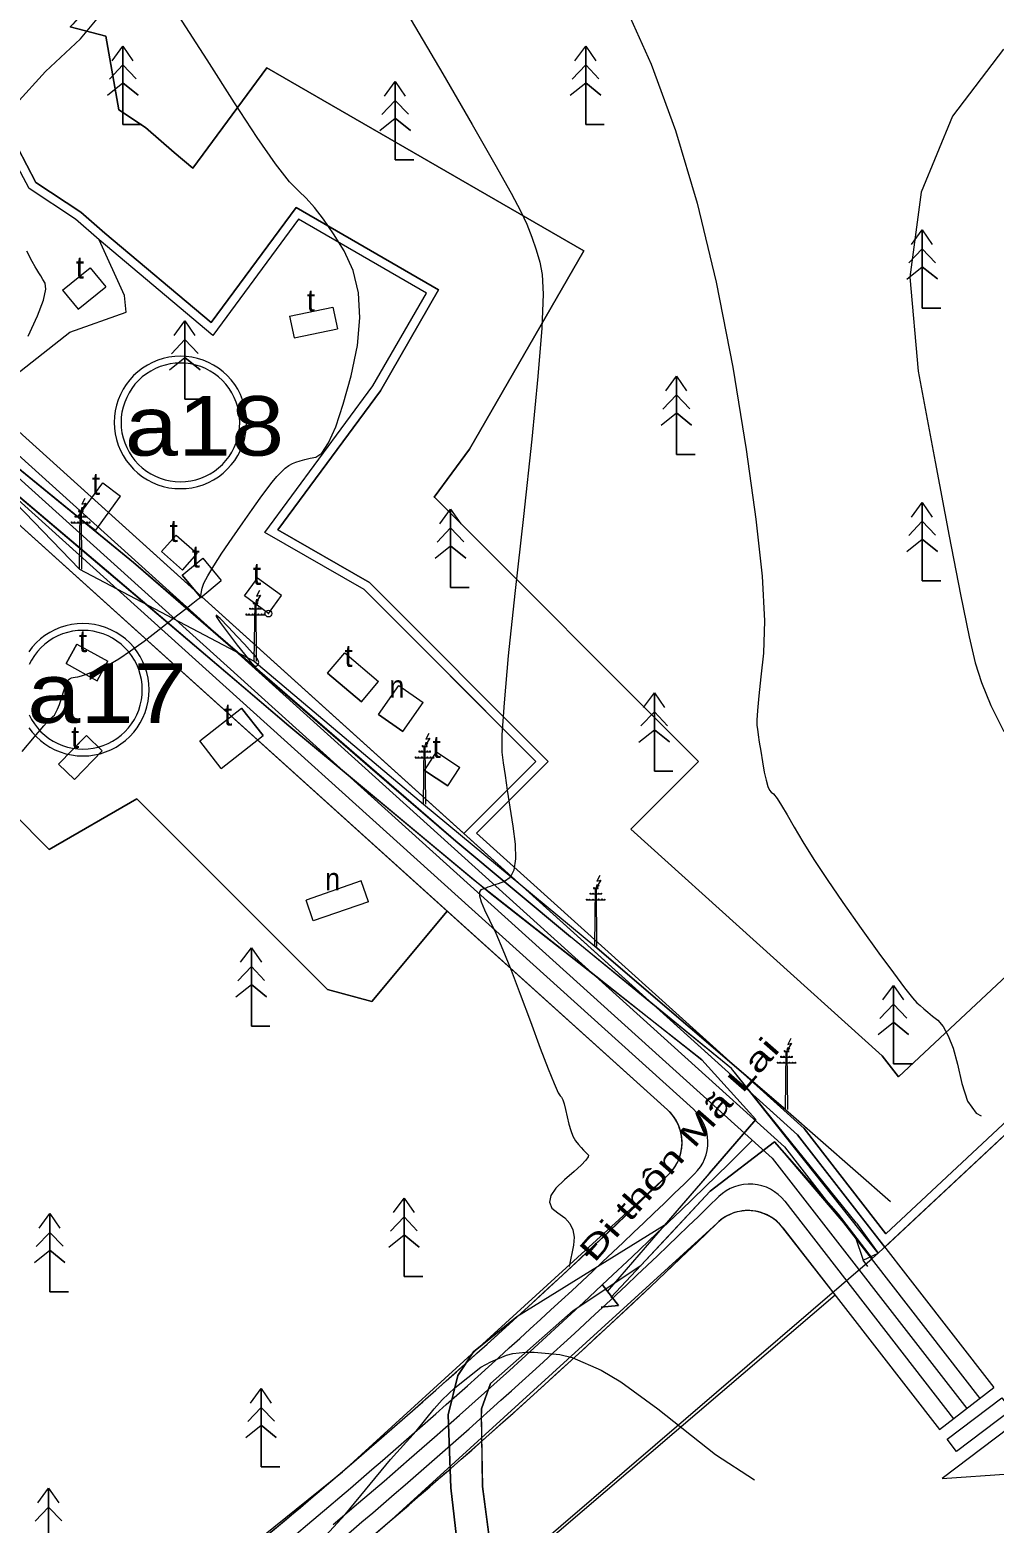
# Model space of a CAD drawing. Header units: metres. Extents: x 532950 to 537618, y 1849954 to 1853119.
# Drawn here: x 535406.5 to 535624.3, y 1850689.7 to 1851026.8 of the extents above; entities that cross this region are included whole.
import ezdxf

# ---------------------------------------------------------------- set-up
doc = ezdxf.new("R2010")
doc.units = ezdxf.units.M
doc.header["$LTSCALE"] = 3.1
doc.header["$PDMODE"] = 32
doc.header["$PDSIZE"] = 1.55
for name, color, linetype, lineweight in [('11', 7, 'Continuous', 13), ('31', 7, 'Continuous', 13), ('46', 7, 'Continuous', 13), ('50', 7, 'Continuous', 13), ('52', 7, 'Continuous', 13), ('53', 7, 'Continuous', 13), ('55', 7, 'Continuous', 13), ('58', 7, 'Continuous', 13), ('60', 7, 'Continuous', 13), ('63', 7, 'Continuous', 13), ('9', 7, 'Continuous', 13)]:
    doc.layers.add(name, color=color, linetype=linetype, lineweight=lineweight)

msp = doc.modelspace()

# ---------------------------------------------------------------- linework, layer by layer
at = {"layer": '11'}
for points in [[(535345.89, 1851025.25), (535390.65, 1850937.6), (535574.15, 1850772.1), (535618.07, 1850715.59)], [(535474.99, 1850689.38), (535480.75, 1850694.28), (535486.48, 1850699.21), (535492.19, 1850704.15), (535497.88, 1850709.13), (535503.54, 1850714.13), (535509.18, 1850719.16), (535514.8, 1850724.21), (535520.39, 1850729.29), (535525.97, 1850734.39), (535531.51, 1850739.52), (535537.04, 1850744.68), (535542.54, 1850749.86), (535548.02, 1850755.06), (535553.47, 1850760.29), (535558.9, 1850765.55), (535564.31, 1850770.82), (535569.69, 1850776.13)]]:
    msp.add_lwpolyline(points, dxfattribs=at)
at = {"layer": '31'}
for points in [[(535659, 1851113.92), (535564.34, 1851196.45), (535416.72, 1851028.68), (535416.18, 1851028.07), (535415.64, 1851027.47), (535423.65, 1851025.32), (535426.62, 1851008.73), (535432.63, 1851004.76), (535439.07, 1850999.11), (535443.33, 1850995.53), (535460.03, 1851018.19), (535531.59, 1850976.88), (535505.77, 1850932.16), (535497.78, 1850921.32), (535497.95, 1850921.22), (535557.52, 1850861.64), (535542.23, 1850846.35), (535598.97, 1850795.17), (535602.62, 1850790.48), (535650.43, 1850835.16)], [(535650.43, 1850835.16), (535602.62, 1850790.48), (535598.97, 1850795.17), (535542.23, 1850846.35), (535557.52, 1850861.64), (535497.95, 1850921.22), (535497.78, 1850921.32), (535505.77, 1850932.16), (535531.59, 1850976.88), (535460.03, 1851018.19), (535443.33, 1850995.53), (535439.07, 1850999.11), (535432.63, 1851004.76), (535426.62, 1851008.73), (535423.65, 1851025.32), (535415.64, 1851027.47)], [(535403.78, 1851000.11), (535407.89, 1850992.34), (535418.04, 1850985.63), (535423.44, 1850980.9), (535447.47, 1850960.68), (535466.62, 1850986.68), (535498.81, 1850968.09), (535485.66, 1850945.32), (535462.53, 1850913.95), (535483.21, 1850902.02), (535523.58, 1850861.64), (535507.39, 1850845.45), (535581.32, 1850778.77), (535599.8, 1850755), (535664.11, 1850815.09)], [(535664.11, 1850815.09), (535599.8, 1850755), (535581.32, 1850778.77), (535507.39, 1850845.45), (535523.58, 1850861.64), (535483.21, 1850902.02), (535462.53, 1850913.95), (535485.66, 1850945.32), (535498.81, 1850968.09), (535466.62, 1850986.68), (535447.47, 1850960.68), (535423.44, 1850980.9), (535418.04, 1850985.63), (535407.89, 1850992.34), (535403.78, 1851000.11)]]:
    msp.add_lwpolyline(points, dxfattribs=at)
at = {"layer": '46'}
for points in [[(535399.52, 1850638.83), (535477.08, 1850701.34), (535550.73, 1850768.41), (535551.32, 1850769.04), (535551.86, 1850769.71), (535552.34, 1850770.43), (535552.75, 1850771.19), (535553.1, 1850771.98), (535553.37, 1850772.79), (535553.58, 1850773.63), (535553.71, 1850774.48), (535553.77, 1850775.34), (535553.76, 1850776.21), (535553.67, 1850777.06), (535553.5, 1850777.91), (535553.27, 1850778.74), (535552.96, 1850779.55), (535552.59, 1850780.32), (535552.15, 1850781.07), (535551.65, 1850781.77), (535551.09, 1850782.42), (535550.47, 1850783.03), (535500.73, 1850827.88), (535483.73, 1850807.49), (535473.73, 1850810.17), (535430.66, 1850853.23), (535410.87, 1850841.8), (535394.31, 1850858.36)], [(535302.13, 1850496.65), (535588.33, 1850741.23), (535576.54, 1850756.4), (535575.97, 1850757.08), (535575.34, 1850757.7), (535574.66, 1850758.26), (535573.93, 1850758.76), (535573.16, 1850759.19), (535572.35, 1850759.55), (535571.52, 1850759.84), (535570.66, 1850760.06), (535569.79, 1850760.2), (535568.91, 1850760.26), (535568.03, 1850760.25), (535567.15, 1850760.15), (535566.28, 1850759.98), (535565.43, 1850759.74), (535564.61, 1850759.42), (535563.82, 1850759.02), (535563.06, 1850758.56), (535562.35, 1850758.04), (535561.69, 1850757.45), (535487.31, 1850689.7)]]:
    msp.add_lwpolyline(points, dxfattribs=at)
at = {"layer": '50'}
for points in [[(535447.81, 1850957.78), (535422.14, 1850979.39), (535416.83, 1850984.04), (535406.36, 1850990.96), (535401.87, 1850999.46), (535400.97, 1851004.49), (535387.65, 1851008.05), (535366.82, 1851001.32), (535396.91, 1850942.4), (535504.48, 1850845.38), (535520.75, 1850861.64), (535498.23, 1850884.17), (535481.98, 1850900.42), (535459.59, 1850913.34), (535483.98, 1850946.42), (535496.07, 1850967.36), (535467.17, 1850984.05)], [(535384.4, 1850932.81), (535377.93, 1850945.47), (535362.54, 1850936.58), (535354.43, 1850928.47), (535365.69, 1850908.96), (535391.36, 1850883.29), (535402.36, 1850872.29), (535394.31, 1850858.36), (535410.87, 1850841.8), (535430.66, 1850853.23), (535473.73, 1850810.17), (535483.73, 1850807.49), (535500.73, 1850827.88)]]:
    msp.add_lwpolyline(points, close=True, dxfattribs=at)
at = {"layer": '52'}
msp.add_line((535576.96, 1850762.38), (535615.11, 1850713.29), dxfattribs=at)
for points in [[(535356.01, 1851013.69), (535393.68, 1850939.93), (535576.91, 1850774.67), (535621.03, 1850717.89)], [(535349.76, 1851009.43), (535387.63, 1850935.28), (535556.33, 1850783.13)]]:
    msp.add_lwpolyline(points, dxfattribs=at)
for centre, radius, start, end in [((535549.63, 1850775.71), 10, 314.2002, 47.9525), ((534401.98, 1851955.85), 1656.15, 307.14202, 314.20022), ((535569.06, 1850756.25), 10, 37.8511, 134.2127), ((534401.98, 1851955.85), 1663.65, 307.14416, 314.21273)]:
    msp.add_arc(centre, radius, start, end, dxfattribs=at)
at = {"layer": '53'}
msp.add_line((535576.54, 1850756.4), (535611.95, 1850710.84), dxfattribs=at)
for points in [[(535361.88, 1851010.98), (535396.91, 1850942.4), (535579.85, 1850777.4), (535624.19, 1850720.35)], [(535348.02, 1851004.04), (535384.4, 1850932.81), (535550.47, 1850783.03)]]:
    msp.add_lwpolyline(points, dxfattribs=at)
for centre, radius, start, end in [((535543.78, 1850775.6), 10, 314.0512, 47.9525), ((534401.98, 1851955.85), 1652.15, 307.14087, 314.0512), ((534401.98, 1851955.85), 1667.65, 307.14529, 314.06006), ((535568.65, 1850750.27), 10, 37.8511, 134.0601)]:
    msp.add_arc(centre, radius, start, end, dxfattribs=at)
at = {"layer": '55'}
for p, q in [((535427.52, 1851023.09), (535427.52, 1851005.42)), ((535532.02, 1851023.09), (535532.02, 1851005.42)), ((535424.46, 1851015.65), (535427.52, 1851018.85)), ((535430.5, 1851015.71), (535427.52, 1851018.85)), ((535528.96, 1851015.65), (535532.02, 1851018.85)), ((535535, 1851015.71), (535532.02, 1851018.85)), ((535424.04, 1851012.02), (535427.52, 1851014.8)), ((535430.93, 1851012.03), (535427.52, 1851014.8)), ((535489.02, 1851015.09), (535489.02, 1850997.42)), ((535528.54, 1851012.02), (535532.02, 1851014.8)), ((535535.43, 1851012.03), (535532.02, 1851014.8)), ((535485.96, 1851007.65), (535489.02, 1851010.85)), ((535492, 1851007.71), (535489.02, 1851010.85)), ((535485.54, 1851004.02), (535489.02, 1851006.8)), ((535492.43, 1851004.03), (535489.02, 1851006.8)), ((535427.52, 1851005.42), (535431.72, 1851005.42)), ((535532.02, 1851005.42), (535536.22, 1851005.42)), ((535489.02, 1850997.42), (535493.22, 1850997.42)), ((535608.02, 1850981.59), (535608.02, 1850963.92)), ((535604.96, 1850974.15), (535608.02, 1850977.35)), ((535611, 1850974.21), (535608.02, 1850977.35)), ((535413.9, 1850968.02), (535420.11, 1850973.06)), ((535420.11, 1850973.06), (535423.63, 1850968.73)), ((535604.54, 1850970.52), (535608.02, 1850973.3)), ((535611.43, 1850970.53), (535608.02, 1850973.3)), ((535413.9, 1850968.02), (535417.42, 1850963.69)), ((535413.9, 1850968.02), (535417.42, 1850963.69)), ((535417.42, 1850963.69), (535423.63, 1850968.73)), ((535465.17, 1850962.16), (535474.95, 1850964.18)), ((535465.17, 1850962.16), (535474.95, 1850964.18)), ((535474.95, 1850964.18), (535475.96, 1850959.29)), ((535608.02, 1850963.92), (535612.22, 1850963.92)), ((535441.52, 1850961.09), (535441.52, 1850943.42)), ((535465.17, 1850962.16), (535466.18, 1850957.26)), ((535466.18, 1850957.26), (535475.96, 1850959.29)), ((535438.46, 1850953.65), (535441.52, 1850956.85)), ((535444.5, 1850953.71), (535441.52, 1850956.85)), ((535438.04, 1850950.02), (535441.52, 1850952.8)), ((535444.93, 1850950.03), (535441.52, 1850952.8)), ((535552.52, 1850948.59), (535552.52, 1850930.92)), ((535441.52, 1850943.42), (535445.72, 1850943.42)), ((535549.46, 1850941.15), (535552.52, 1850944.35)), ((535555.5, 1850941.21), (535552.52, 1850944.35)), ((535549.04, 1850937.52), (535552.52, 1850940.3)), ((535555.93, 1850937.53), (535552.52, 1850940.3)), ((535552.52, 1850930.92), (535556.72, 1850930.92)), ((535417.31, 1850916.82), (535422.95, 1850924.5)), ((535417.33, 1850916.83), (535422.95, 1850924.5)), ((535422.95, 1850924.5), (535426.98, 1850921.54)), ((535418.17, 1850918.39), (535418.32, 1850919)), ((535421.37, 1850913.87), (535426.98, 1850921.54)), ((535608.02, 1850920.09), (535608.02, 1850902.42)), ((535415.85, 1850915.49), (535420.13, 1850915.49)), ((535416.66, 1850916.83), (535419.38, 1850916.83)), ((535417.31, 1850916.82), (535421.35, 1850913.85)), ((535417.48, 1850918.07), (535418.56, 1850918.07)), ((535501.52, 1850918.59), (535501.52, 1850900.92)), ((535604.96, 1850912.65), (535608.02, 1850915.85)), ((535611, 1850912.71), (535608.02, 1850915.85)), ((535436.22, 1850909), (535439.53, 1850912.74)), ((535439.53, 1850912.74), (535444.26, 1850908.54)), ((535498.46, 1850911.15), (535501.52, 1850914.35)), ((535504.5, 1850911.21), (535501.52, 1850914.35)), ((535440.94, 1850904.8), (535436.22, 1850909)), ((535436.22, 1850909), (535440.94, 1850904.8)), ((535498.04, 1850907.52), (535501.52, 1850910.3)), ((535504.93, 1850907.53), (535501.52, 1850910.3)), ((535604.54, 1850909.02), (535608.02, 1850911.8)), ((535611.43, 1850909.03), (535608.02, 1850911.8)), ((535483.35, 1850860.27), (535429.92, 1850906.53)), ((535440.92, 1850903.69), (535445.53, 1850907.53)), ((535440.94, 1850904.8), (535444.26, 1850908.54)), ((535445.53, 1850907.53), (535449.72, 1850902.5)), ((535465.02, 1850869.69), (535423.78, 1850904.75)), ((535445.11, 1850898.66), (535440.92, 1850903.69)), ((535440.92, 1850903.69), (535445.11, 1850898.66)), ((535445.11, 1850898.66), (535449.72, 1850902.5)), ((535454.97, 1850899), (535457.93, 1850903.03)), ((535463.34, 1850899.07), (535457.93, 1850903.03)), ((535608.02, 1850902.42), (535612.22, 1850902.42)), ((535460.38, 1850895.03), (535454.97, 1850899)), ((535460.38, 1850895.03), (535463.34, 1850899.07)), ((535501.52, 1850900.92), (535505.72, 1850900.92)), ((535456.11, 1850896.07), (535458.82, 1850896.07)), ((535456.92, 1850897.31), (535458, 1850897.31)), ((535457.61, 1850897.63), (535457.76, 1850898.24)), ((535455.29, 1850894.73), (535459.57, 1850894.73)), ((535417.09, 1850888.1), (535414.68, 1850883.71)), ((535414.68, 1850883.71), (535417.09, 1850888.1)), ((535417.09, 1850888.1), (535424.1, 1850884.25)), ((535473.72, 1850881.57), (535477.61, 1850886.14)), ((535477.61, 1850886.14), (535485.25, 1850879.65)), ((535414.68, 1850883.71), (535421.69, 1850879.86)), ((535421.69, 1850879.86), (535424.1, 1850884.25)), ((535481.36, 1850875.08), (535473.72, 1850881.57)), ((535473.72, 1850881.57), (535481.36, 1850875.08)), ((535481.36, 1850875.08), (535485.25, 1850879.65)), ((535485.23, 1850872.21), (535489.81, 1850878.77)), ((535489.81, 1850878.77), (535495.31, 1850874.92)), ((535490.73, 1850868.37), (535495.31, 1850874.92)), ((535547.52, 1850877.09), (535547.52, 1850859.42)), ((535454.32, 1850873.68), (535459.17, 1850867.48)), ((535459.17, 1850867.48), (535454.32, 1850873.68)), ((535490.73, 1850868.37), (535485.23, 1850872.21)), ((535485.23, 1850872.21), (535490.73, 1850868.37)), ((535544.46, 1850869.65), (535547.52, 1850872.85)), ((535550.5, 1850869.71), (535547.52, 1850872.85)), ((535544.04, 1850866.02), (535547.52, 1850868.8)), ((535550.93, 1850866.03), (535547.52, 1850868.8)), ((535412.99, 1850861.06), (535419.26, 1850867.51)), ((535419.26, 1850867.51), (535415.08, 1850863.21)), ((535449.72, 1850860.08), (535459.17, 1850867.48)), ((535495.13, 1850865.04), (535496.21, 1850865.04)), ((535495.82, 1850865.36), (535495.97, 1850865.97)), ((535493.5, 1850862.46), (535497.78, 1850862.46)), ((535494.31, 1850863.8), (535497.02, 1850863.8)), ((535495.61, 1850859.6), (535498.35, 1850863.78)), ((535498.35, 1850863.78), (535503.63, 1850860.31)), ((535416.57, 1850857.57), (535412.99, 1850861.06)), ((535500.89, 1850856.13), (535495.61, 1850859.6)), ((535495.61, 1850859.6), (535500.89, 1850856.13)), ((535500.89, 1850856.13), (535503.63, 1850860.31)), ((535547.52, 1850859.42), (535551.72, 1850859.42)), ((535528.56, 1850822.03), (535502.73, 1850843.63)), ((535481.35, 1850834.67), (535468.87, 1850830.36)), ((535481.35, 1850834.67), (535468.87, 1850830.36)), ((535482.98, 1850829.94), (535481.35, 1850834.67)), ((535558.28, 1850794.3), (535510.44, 1850831.84)), ((535532.97, 1850831.73), (535535.68, 1850831.73)), ((535533.78, 1850832.97), (535534.87, 1850832.97)), ((535534.47, 1850833.29), (535534.62, 1850833.9)), ((535470.5, 1850825.64), (535468.87, 1850830.36)), ((535482.98, 1850829.94), (535470.5, 1850825.64)), ((535532.15, 1850830.4), (535536.43, 1850830.4)), ((535456.52, 1850819.59), (535456.52, 1850801.92)), ((535577.12, 1850783.12), (535534.05, 1850819.92)), ((535453.46, 1850812.15), (535456.52, 1850815.35)), ((535459.5, 1850812.21), (535456.52, 1850815.35)), ((535453.04, 1850808.52), (535456.52, 1850811.3)), ((535459.93, 1850808.53), (535456.52, 1850811.3)), ((535601.52, 1850811.09), (535601.52, 1850793.42)), ((535598.46, 1850803.65), (535601.52, 1850806.85)), ((535604.5, 1850803.71), (535601.52, 1850806.85)), ((535456.52, 1850801.92), (535460.72, 1850801.92)), ((535598.04, 1850800.02), (535601.52, 1850802.8)), ((535604.93, 1850800.03), (535601.52, 1850802.8)), ((535576.04, 1850794.93), (535578.75, 1850794.93)), ((535576.85, 1850796.17), (535577.94, 1850796.17)), ((535577.54, 1850796.49), (535577.69, 1850797.1)), ((535593.18, 1850757.46), (535564.93, 1850792.35)), ((535575.23, 1850793.59), (535579.51, 1850793.59)), ((535601.52, 1850793.42), (535605.72, 1850793.42)), ((535570.45, 1850780.83), (535559.96, 1850768.7)), ((535559.96, 1850768.7), (535549.71, 1850756.89)), ((535491.02, 1850763.09), (535491.02, 1850745.42)), ((535411.02, 1850759.59), (535411.02, 1850741.92)), ((535487.96, 1850755.65), (535491.02, 1850758.85)), ((535494, 1850755.71), (535491.02, 1850758.85)), ((535589, 1850759.43), (535596.71, 1850749.44)), ((535593.18, 1850757.46), (535598.07, 1850750.64)), ((535407.96, 1850752.15), (535411.02, 1850755.35)), ((535414, 1850752.21), (535411.02, 1850755.35)), ((535487.54, 1850752.02), (535491.02, 1850754.8)), ((535494.43, 1850752.03), (535491.02, 1850754.8)), ((535549.71, 1850756.89), (535536.88, 1850742.04)), ((535551.3, 1850755.14), (535537.69, 1850740.62)), ((535407.54, 1850748.52), (535411.02, 1850751.3)), ((535414.43, 1850748.53), (535411.02, 1850751.3)), ((535595.76, 1850747.64), (535594.64, 1850749.07)), ((535595.76, 1850747.64), (535594.64, 1850749.07)), ((535491.02, 1850745.42), (535495.22, 1850745.42)), ((535411.02, 1850741.92), (535415.22, 1850741.92)), ((535458.75, 1850720.09), (535458.75, 1850702.42)), ((535455.69, 1850712.65), (535458.75, 1850715.84)), ((535461.73, 1850712.71), (535458.75, 1850715.84)), ((535455.27, 1850709.02), (535458.75, 1850711.8)), ((535462.16, 1850709.03), (535458.75, 1850711.8)), ((535458.75, 1850702.42), (535462.95, 1850702.42)), ((535410.75, 1850697.59), (535410.75, 1850679.92)), ((535407.69, 1850690.15), (535410.75, 1850693.34)), ((535413.73, 1850690.21), (535410.75, 1850693.34))]:
    msp.add_line(p, q, dxfattribs=at)
for points in [[(535347.4, 1851044.36), (535351.9, 1851022.3), (535354.49, 1851015.4), (535363.22, 1851001.89), (535363.87, 1851000.42), (535378.42, 1850967.52), (535379.48, 1850962.48), (535380.11, 1850960.36), (535381.5, 1850958.12), (535388.94, 1850944.43), (535391.6, 1850943.29), (535394.52, 1850942.04), (535415.54, 1850958.54), (535428.25, 1850963.02), (535427.89, 1850966.81), (535422.14, 1850979.39), (535416.83, 1850984.04), (535406.36, 1850990.96), (535401.87, 1850999.46), (535400.97, 1851004.49), (535403.31, 1851010), (535410.01, 1851017.37), (535417.96, 1851024.76), (535423.18, 1851031.05)], [(535479.06, 1850948.69), (535480.47, 1850955.52), (535481.01, 1850961.75), (535480.69, 1850967.39), (535479.5, 1850972.43), (535477.45, 1850976.88), (535475.05, 1850980.74), (535472.83, 1850984.01), (535470.79, 1850986.7), (535468.92, 1850988.8), (535467.23, 1850990.32), (535465.12, 1850992.49), (535462, 1850996.54), (535457.87, 1851002.49), (535452.73, 1851010.32), (535446.58, 1851020.03), (535440.08, 1851030.02)], [(535491.62, 1851030.61), (535499.74, 1851016.8), (535506.37, 1851005.42), (535511.53, 1850996.45), (535515.2, 1850989.9), (535517.39, 1850985.77), (535518.74, 1850982.87), (535519.89, 1850979.99), (535520.86, 1850977.14), (535521.63, 1850974.32), (535522.2, 1850971.53), (535522.42, 1850967.13), (535522.1, 1850959.46), (535521.25, 1850948.53), (535519.86, 1850934.35), (535517.94, 1850916.9)], [(535540.72, 1851032.53), (535546.79, 1851018.99), (535552.27, 1851004.03), (535557.17, 1850987.65), (535561.49, 1850969.84), (535565.23, 1850950.61), (535568.26, 1850932.08), (535570.47, 1850916.36), (535571.86, 1850903.46), (535572.42, 1850893.37), (535572.16, 1850886.1), (535571.57, 1850880.75), (535571.12, 1850876.44), (535570.82, 1850873.17), (535570.68, 1850870.94), (535570.68, 1850869.75), (535570.79, 1850868.89), (535570.97, 1850867.64), (535571.22, 1850866.01), (535571.54, 1850863.99), (535571.93, 1850861.59), (535572.34, 1850859.24), (535572.75, 1850857.38), (535573.15, 1850856.01), (535573.55, 1850855.13), (535573.93, 1850854.74), (535574.45, 1850854.31), (535575.22, 1850853.31), (535576.25, 1850851.72), (535577.54, 1850849.56), (535579.08, 1850846.83), (535581.03, 1850843.5), (535583.52, 1850839.54), (535586.55, 1850834.97), (535590.12, 1850829.77), (535594.23, 1850823.96), (535598.23, 1850818.38), (535601.49, 1850813.92), (535604.01, 1850810.57), (535605.79, 1850808.32), (535606.82, 1850807.18), (535607.53, 1850806.55), (535608.36, 1850805.84), (535609.31, 1850805.05), (535610.37, 1850804.17), (535611.55, 1850803.21), (535612.75, 1850801.84), (535613.9, 1850799.74), (535614.98, 1850796.89), (535616, 1850793.3), (535616.97, 1850788.98), (535618.23, 1850784.95), (535620.16, 1850782.26), (535621.34, 1850781.64)], [(535197.43, 1851029.21), (535258.51, 1851014.59), (535302.44, 1851017.03), (535340.2, 1851014.32), (535353.99, 1851006.96), (535363.17, 1850989.25), (535368.28, 1850979.41), (535374.76, 1850960.73), (535375.52, 1850959.41), (535381.65, 1850947.62), (535388.54, 1850934.5), (535432.73, 1850897.13), (535454.71, 1850878.46), (535465.02, 1850869.69), (535487.73, 1850850.77), (535506.66, 1850834.99), (535532.47, 1850814.65), (535558.28, 1850794.3), (535570.45, 1850780.83), (535549.71, 1850756.89)], [(535425.09, 1851019.8), (535427.52, 1851023.09), (535429.79, 1851019.8)], [(535425.09, 1851019.8), (535427.52, 1851023.09), (535429.79, 1851019.8)], [(535431.72, 1851005.42), (535427.52, 1851005.42), (535427.52, 1851023.09)], [(535529.59, 1851019.8), (535532.02, 1851023.09), (535534.29, 1851019.8)], [(535529.59, 1851019.8), (535532.02, 1851023.09), (535534.29, 1851019.8)], [(535536.22, 1851005.42), (535532.02, 1851005.42), (535532.02, 1851023.09)], [(535626.36, 1851022.4), (535614.85, 1851007.31), (535607.8, 1850990.16), (535605.22, 1850970.97), (535607.11, 1850949.72), (535610.92, 1850929.26), (535614.12, 1850912.46), (535616.69, 1850899.29), (535618.65, 1850889.78), (535619.99, 1850883.91), (535621.39, 1850879.48), (535623.54, 1850874.3), (535626.43, 1850868.37)], [(535424.46, 1851015.65), (535427.52, 1851018.85), (535430.5, 1851015.71)], [(535528.96, 1851015.65), (535532.02, 1851018.85), (535535, 1851015.71)], [(535424.04, 1851012.02), (535427.52, 1851014.8), (535430.93, 1851012.03)], [(535486.59, 1851011.8), (535489.02, 1851015.09), (535491.29, 1851011.8)], [(535486.59, 1851011.8), (535489.02, 1851015.09), (535491.29, 1851011.8)], [(535493.22, 1850997.42), (535489.02, 1850997.42), (535489.02, 1851015.09)], [(535528.54, 1851012.02), (535532.02, 1851014.8), (535535.43, 1851012.03)], [(535485.96, 1851007.65), (535489.02, 1851010.85), (535492, 1851007.71)], [(535485.54, 1851004.02), (535489.02, 1851006.8), (535492.43, 1851004.03)], [(535337.33, 1850988.25), (535417.75, 1850905.02), (535457.19, 1850884.26), (535495.4, 1850851.99)], [(535605.59, 1850978.3), (535608.02, 1850981.59), (535610.29, 1850978.3)], [(535605.59, 1850978.3), (535608.02, 1850981.59), (535610.29, 1850978.3)], [(535612.22, 1850963.92), (535608.02, 1850963.92), (535608.02, 1850981.59)], [(535406.16, 1850957.62), (535408.24, 1850962.24), (535409.57, 1850965.78), (535410.15, 1850968.24), (535409.98, 1850969.62), (535409.45, 1850970.43), (535408.96, 1850971.21), (535408.5, 1850971.95), (535408.09, 1850972.64), (535407.7, 1850973.3), (535407.05, 1850974.5), (535405.83, 1850976.84)], [(535604.96, 1850974.15), (535608.02, 1850977.35), (535611, 1850974.21)], [(535604.54, 1850970.52), (535608.02, 1850973.3), (535611.43, 1850970.53)], [(535439.09, 1850957.8), (535441.52, 1850961.09), (535443.79, 1850957.8)], [(535439.09, 1850957.8), (535441.52, 1850961.09), (535443.79, 1850957.8)], [(535445.72, 1850943.42), (535441.52, 1850943.42), (535441.52, 1850961.09)], [(535438.46, 1850953.65), (535441.52, 1850956.85), (535444.5, 1850953.71)], [(535438.04, 1850950.02), (535441.52, 1850952.8), (535444.93, 1850950.03)], [(535404.74, 1850863.87), (535407.55, 1850867.23), (535409.65, 1850869.67), (535411.04, 1850871.2), (535411.71, 1850871.82), (535412.04, 1850872.11), (535412.4, 1850872.66), (535412.78, 1850873.46), (535413.19, 1850874.52), (535413.63, 1850875.83), (535414.05, 1850877.15), (535414.42, 1850878.23), (535414.72, 1850879.06), (535414.97, 1850879.66), (535415.16, 1850880.01), (535415.35, 1850880.22), (535415.6, 1850880.39), (535415.91, 1850880.51), (535416.28, 1850880.59), (535416.71, 1850880.63), (535417.31, 1850880.72), (535418.16, 1850880.96), (535419.28, 1850881.33), (535420.66, 1850881.86), (535422.3, 1850882.52), (535424.25, 1850883.47), (535426.57, 1850884.83), (535429.25, 1850886.61), (535432.29, 1850888.81), (535435.7, 1850891.43), (535438.93, 1850893.98), (535441.47, 1850895.97), (535443.3, 1850897.4), (535444.43, 1850898.28), (535444.86, 1850898.59), (535444.92, 1850898.63), (535444.98, 1850898.66), (535445.01, 1850898.68), (535445.04, 1850898.7), (535445.05, 1850898.71), (535445.05, 1850898.72), (535445.05, 1850898.72), (535445.05, 1850898.73), (535445.05, 1850898.73), (535445.05, 1850898.73), (535445.07, 1850898.81), (535445.11, 1850899.06), (535445.19, 1850899.47), (535445.29, 1850900.03), (535445.43, 1850900.77), (535445.81, 1850901.87), (535446.68, 1850903.55), (535448.04, 1850905.81), (535449.87, 1850908.64), (535452.19, 1850912.06), (535454.59, 1850915.53), (535456.7, 1850918.52), (535458.51, 1850921.04), (535460.01, 1850923.09), (535461.22, 1850924.67), (535462.25, 1850925.92), (535463.22, 1850926.96), (535464.13, 1850927.8), (535464.99, 1850928.44), (535465.78, 1850928.89), (535466.6, 1850929.22), (535467.55, 1850929.52), (535468.6, 1850929.81), (535469.78, 1850930.07), (535471.07, 1850930.31), (535472.47, 1850931.23), (535473.97, 1850933.52), (535475.57, 1850937.2), (535477.27, 1850942.25), (535479.06, 1850948.69)], [(535550.09, 1850945.3), (535552.52, 1850948.59), (535554.79, 1850945.3)], [(535550.09, 1850945.3), (535552.52, 1850948.59), (535554.79, 1850945.3)], [(535556.72, 1850930.92), (535552.52, 1850930.92), (535552.52, 1850948.59)], [(535549.46, 1850941.15), (535552.52, 1850944.35), (535555.5, 1850941.21)], [(535549.04, 1850937.52), (535552.52, 1850940.3), (535555.93, 1850937.53)], [(535465.02, 1850869.69), (535423.78, 1850904.75), (535388.54, 1850934.5)], [(535511.57, 1850676.38), (535508.68, 1850697.97), (535508.52, 1850715.5), (535510.5, 1850721.24), (535529.18, 1850737.75), (535544.5, 1850747.88), (535560.09, 1850764.66), (535574.68, 1850775.77), (535592.86, 1850754.43), (535594.64, 1850749.07), (535598.07, 1850750.64), (535564.93, 1850792.35), (535546.74, 1850807.19), (535528.56, 1850822.03), (535502.73, 1850843.63), (535453.36, 1850886.28), (535429.92, 1850906.53), (535417.31, 1850916.82), (535397.18, 1850933.24)], [(535397.18, 1850933.24), (535429.92, 1850906.53), (535483.35, 1850860.27)], [(535418.94, 1850920.99), (535418.26, 1850919.7), (535419.15, 1850919.96), (535418.17, 1850918.35), (535418.72, 1850918.79)], [(535605.59, 1850916.8), (535608.02, 1850920.09), (535610.29, 1850916.8)], [(535605.59, 1850916.8), (535608.02, 1850920.09), (535610.29, 1850916.8)], [(535612.22, 1850902.42), (535608.02, 1850902.42), (535608.02, 1850920.09)], [(535417.75, 1850905.02), (535417.9, 1850918.18), (535418.08, 1850918.18), (535418.18, 1850905.02)], [(535499.09, 1850915.3), (535501.52, 1850918.59), (535503.79, 1850915.3)], [(535499.09, 1850915.3), (535501.52, 1850918.59), (535503.79, 1850915.3)], [(535505.72, 1850900.92), (535501.52, 1850900.92), (535501.52, 1850918.59)], [(535517.94, 1850916.9), (535516, 1850899.51), (535514.55, 1850885.5), (535513.58, 1850874.87), (535513.11, 1850867.63), (535513.12, 1850863.76), (535513.42, 1850861.35), (535513.82, 1850858.48), (535514.31, 1850855.13), (535514.9, 1850851.32), (535515.58, 1850847.05), (535516.09, 1850842.94), (535516.15, 1850839.63), (535515.76, 1850837.12), (535514.93, 1850835.41), (535513.65, 1850834.51), (535512.29, 1850834.05), (535511.22, 1850833.69), (535510.44, 1850833.42), (535509.95, 1850833.25), (535509.75, 1850833.17), (535509.65, 1850833.13), (535509.46, 1850833.05), (535509.18, 1850832.94), (535508.81, 1850832.8), (535508.36, 1850832.63), (535508.03, 1850832.21), (535508.06, 1850831.32), (535508.45, 1850829.96), (535509.2, 1850828.12), (535510.3, 1850825.82), (535511.7, 1850822.87), (535513.32, 1850819.11), (535515.17, 1850814.53), (535517.24, 1850809.13), (535519.55, 1850802.92), (535521.75, 1850796.95), (535523.53, 1850792.29), (535524.87, 1850788.93), (535525.79, 1850786.88), (535526.28, 1850786.14), (535526.56, 1850785.88), (535526.85, 1850785.28), (535527.16, 1850784.35), (535527.48, 1850783.07), (535527.82, 1850781.46), (535528.19, 1850779.78), (535528.64, 1850778.32), (535529.15, 1850777.07), (535529.73, 1850776.02), (535530.38, 1850775.19), (535531.01, 1850774.52), (535531.56, 1850773.94), (535532.01, 1850773.46), (535532.38, 1850773.08), (535532.65, 1850772.8), (535532.61, 1850772.39), (535532.05, 1850771.63), (535530.98, 1850770.52), (535529.38, 1850769.06), (535527.26, 1850767.24), (535525.29, 1850765.35), (535524.16, 1850763.65), (535523.86, 1850762.15), (535524.39, 1850760.85), (535525.75, 1850759.75), (535527.32, 1850758.66), (535528.45, 1850757.38), (535529.14, 1850755.92), (535529.41, 1850754.27), (535529.25, 1850752.44), (535528.29, 1850747.63)], [(535604.96, 1850912.65), (535608.02, 1850915.85), (535611, 1850912.71)], [(535498.46, 1850911.15), (535501.52, 1850914.35), (535504.5, 1850911.21)], [(535498.04, 1850907.52), (535501.52, 1850910.3), (535504.93, 1850907.53)], [(535604.54, 1850909.02), (535608.02, 1850911.8), (535611.43, 1850909.03)], [(535417.75, 1850905.02), (535457.19, 1850884.26), (535495.4, 1850851.99)], [(535458.38, 1850900.23), (535457.7, 1850898.94), (535458.59, 1850899.2), (535457.61, 1850897.59), (535458.17, 1850898.03)], [(535457.19, 1850884.26), (535457.35, 1850897.42), (535457.52, 1850897.42), (535457.62, 1850884.26)], [(535545.09, 1850873.8), (535547.52, 1850877.09), (535549.79, 1850873.8)], [(535545.09, 1850873.8), (535547.52, 1850877.09), (535549.79, 1850873.8)], [(535551.72, 1850859.42), (535547.52, 1850859.42), (535547.52, 1850877.09)], [(535449.72, 1850860.08), (535444.87, 1850866.28), (535454.32, 1850873.68)], [(535544.46, 1850869.65), (535547.52, 1850872.85), (535550.5, 1850869.71)], [(535558.28, 1850794.3), (535510.44, 1850831.84), (535465.02, 1850869.69)], [(535544.04, 1850866.02), (535547.52, 1850868.8), (535550.93, 1850866.03)], [(535416.57, 1850857.57), (535422.84, 1850864.02), (535419.26, 1850867.51)], [(535495.4, 1850851.99), (535495.55, 1850865.15), (535495.72, 1850865.15), (535495.83, 1850851.99)], [(535496.59, 1850867.96), (535495.9, 1850866.67), (535496.8, 1850866.93), (535495.82, 1850865.32), (535496.37, 1850865.76)], [(535483.35, 1850860.27), (535502.73, 1850843.63), (535528.56, 1850822.03)], [(535495.4, 1850851.99), (535534.05, 1850819.92), (535577.12, 1850783.12), (535600.83, 1850762.33)], [(535535.24, 1850835.89), (535534.56, 1850834.6), (535535.45, 1850834.86), (535534.47, 1850833.25), (535535.03, 1850833.7)], [(535534.05, 1850819.92), (535534.21, 1850833.08), (535534.38, 1850833.08), (535534.49, 1850819.92)], [(535593.18, 1850757.46), (535564.93, 1850792.35), (535528.56, 1850822.03)], [(535454.09, 1850816.3), (535456.52, 1850819.59), (535458.79, 1850816.3)], [(535454.09, 1850816.3), (535456.52, 1850819.59), (535458.79, 1850816.3)], [(535460.72, 1850801.92), (535456.52, 1850801.92), (535456.52, 1850819.59)], [(535453.46, 1850812.15), (535456.52, 1850815.35), (535459.5, 1850812.21)], [(535453.04, 1850808.52), (535456.52, 1850811.3), (535459.93, 1850808.53)], [(535599.09, 1850807.8), (535601.52, 1850811.09), (535603.79, 1850807.8)], [(535599.09, 1850807.8), (535601.52, 1850811.09), (535603.79, 1850807.8)], [(535605.72, 1850793.42), (535601.52, 1850793.42), (535601.52, 1850811.09)], [(535598.46, 1850803.65), (535601.52, 1850806.85), (535604.5, 1850803.71)], [(535598.04, 1850800.02), (535601.52, 1850802.8), (535604.93, 1850800.03)], [(535578.31, 1850799.09), (535577.63, 1850797.79), (535578.52, 1850798.06), (535577.55, 1850796.45), (535578.1, 1850796.89)], [(535559.96, 1850768.7), (535570.45, 1850780.83), (535558.28, 1850794.3)], [(535577.12, 1850783.12), (535577.28, 1850796.28), (535577.45, 1850796.28), (535577.56, 1850783.12)], [(535589, 1850759.43), (535574.68, 1850775.77), (535560.09, 1850764.66), (535551.3, 1850755.14)], [(535560.09, 1850764.66), (535574.68, 1850775.77), (535589, 1850759.43)], [(535488.59, 1850759.8), (535491.02, 1850763.09), (535493.29, 1850759.8)], [(535488.59, 1850759.8), (535491.02, 1850763.09), (535493.29, 1850759.8)], [(535495.22, 1850745.42), (535491.02, 1850745.42), (535491.02, 1850763.09)], [(535408.59, 1850756.3), (535411.02, 1850759.59), (535413.29, 1850756.3)], [(535408.59, 1850756.3), (535411.02, 1850759.59), (535413.29, 1850756.3)], [(535415.22, 1850741.92), (535411.02, 1850741.92), (535411.02, 1850759.59)], [(535487.96, 1850755.65), (535491.02, 1850758.85), (535494, 1850755.71)], [(535407.96, 1850752.15), (535411.02, 1850755.35), (535414, 1850752.21)], [(535487.54, 1850752.02), (535491.02, 1850754.8), (535494.43, 1850752.03)], [(535549.71, 1850756.89), (535516.46, 1850736.28), (535506.68, 1850728.36), (535503.16, 1850723.04), (535500.95, 1850714.14), (535501.55, 1850697.66), (535504.6, 1850671.48)], [(535407.54, 1850748.52), (535411.02, 1850751.3), (535414.43, 1850748.53)], [(535529.18, 1850737.75), (535510.5, 1850721.24), (535508.52, 1850715.5), (535508.43, 1850713.32), (535508.68, 1850697.97), (535512.13, 1850672.17), (535511.69, 1850642.7), (535510.69, 1850630.77), (535508.46, 1850612.62), (535506.61, 1850607.27), (535504.89, 1850598.93), (535499.49, 1850585.11), (535479.52, 1850541.78), (535476.96, 1850535.23), (535471.26, 1850513.73)], [(535529.18, 1850737.75), (535510.5, 1850721.24), (535508.52, 1850715.5), (535508.43, 1850713.32), (535508.68, 1850697.97), (535512.13, 1850672.17), (535511.69, 1850642.7), (535510.69, 1850630.77), (535508.46, 1850612.62), (535506.61, 1850607.27), (535504.89, 1850598.93), (535499.49, 1850585.11), (535479.52, 1850541.78), (535476.96, 1850535.23), (535471.26, 1850513.73)], [(535504.6, 1850671.48), (535501.55, 1850697.66), (535500.95, 1850714.14), (535503.16, 1850723.04), (535506.68, 1850728.36), (535516.46, 1850736.28)], [(535504.6, 1850671.48), (535501.55, 1850697.66), (535500.95, 1850714.14), (535503.16, 1850723.04), (535506.68, 1850728.36), (535516.46, 1850736.28)], [(535469.72, 1850683.05), (535477.68, 1850691.67), (535487.98, 1850704.05), (535493.77, 1850710.49), (535497.79, 1850715.52), (535499.61, 1850717.54), (535502.44, 1850720.27), (535508.31, 1850724.91), (535510.59, 1850726.13), (535514.16, 1850727.62), (535515.56, 1850728.02), (535518.42, 1850728.34)], [(535518.42, 1850728.34), (535520.35, 1850728.31), (535526.2, 1850727.77), (535528.93, 1850727.11), (535535.53, 1850724.23), (535539.92, 1850721.59), (535548.32, 1850715.54), (535561.31, 1850705.18), (535570.12, 1850699.48)], [(535456.32, 1850716.8), (535458.75, 1850720.09), (535461.02, 1850716.8)], [(535456.32, 1850716.8), (535458.75, 1850720.09), (535461.02, 1850716.8)], [(535462.95, 1850702.42), (535458.75, 1850702.42), (535458.75, 1850720.09)], [(535455.69, 1850712.65), (535458.75, 1850715.84), (535461.73, 1850712.71)], [(535455.27, 1850709.02), (535458.75, 1850711.8), (535462.16, 1850709.03)], [(535408.32, 1850694.3), (535410.75, 1850697.59), (535413.02, 1850694.3)], [(535408.32, 1850694.3), (535410.75, 1850697.59), (535413.02, 1850694.3)], [(535414.95, 1850679.92), (535410.75, 1850679.92), (535410.75, 1850697.59)], [(535407.69, 1850690.15), (535410.75, 1850693.34), (535413.73, 1850690.21)]]:
    msp.add_lwpolyline(points, dxfattribs=at)
for points in [[(535415.93, 1850915.49), (535415.93, 1850915.69), (535416.02, 1850915.69), (535416.02, 1850915.49)], [(535416.52, 1850915.49), (535416.52, 1850915.69), (535416.61, 1850915.69), (535416.61, 1850915.49)], [(535416.74, 1850916.83), (535416.74, 1850917.03), (535416.83, 1850917.03), (535416.83, 1850916.83)], [(535417.33, 1850916.83), (535417.33, 1850917.03), (535417.42, 1850917.03), (535417.42, 1850916.83)], [(535417.33, 1850915.49), (535417.33, 1850915.69), (535417.42, 1850915.69), (535417.42, 1850915.49)], [(535417.54, 1850918.08), (535417.54, 1850918.28), (535417.63, 1850918.28), (535417.63, 1850918.08)], [(535418.38, 1850918.08), (535418.38, 1850918.28), (535418.47, 1850918.28), (535418.47, 1850918.08)], [(535418.59, 1850916.84), (535418.59, 1850917.04), (535418.68, 1850917.04), (535418.68, 1850916.84)], [(535418.59, 1850915.5), (535418.59, 1850915.7), (535418.68, 1850915.7), (535418.68, 1850915.5)], [(535419.18, 1850916.83), (535419.18, 1850917.03), (535419.27, 1850917.03), (535419.27, 1850916.83)], [(535419.35, 1850915.5), (535419.35, 1850915.7), (535419.43, 1850915.7), (535419.43, 1850915.5)], [(535419.94, 1850915.49), (535419.94, 1850915.69), (535420.03, 1850915.69), (535420.03, 1850915.49)], [(535456.18, 1850896.06), (535456.18, 1850896.26), (535456.27, 1850896.26), (535456.27, 1850896.06)], [(535456.77, 1850896.06), (535456.77, 1850896.26), (535456.86, 1850896.26), (535456.86, 1850896.06)], [(535456.99, 1850897.32), (535456.99, 1850897.52), (535457.07, 1850897.52), (535457.07, 1850897.32)], [(535457.82, 1850897.32), (535457.82, 1850897.52), (535457.91, 1850897.52), (535457.91, 1850897.32)], [(535458.03, 1850896.08), (535458.03, 1850896.28), (535458.12, 1850896.28), (535458.12, 1850896.08)], [(535458.62, 1850896.06), (535458.62, 1850896.26), (535458.71, 1850896.26), (535458.71, 1850896.06)], [(535449.48, 1850893.88), (535448.58, 1850894.67), (535448.58, 1850894.38), (535449.47, 1850893.02), (535451.27, 1850890.58), (535453.31, 1850887.9), (535454.94, 1850885.82), (535456.16, 1850884.32), (535456.97, 1850883.42), (535457.36, 1850883.11), (535457.54, 1850883.12), (535457.7, 1850883.16), (535457.85, 1850883.26), (535457.97, 1850883.39), (535458.08, 1850883.57), (535458.16, 1850883.78), (535458.18, 1850883.99), (535458.14, 1850884.22), (535458.06, 1850884.45), (535457.92, 1850884.7), (535457.76, 1850884.93), (535457.61, 1850885.15), (535457.47, 1850885.35), (535457.34, 1850885.52), (535457.21, 1850885.68), (535456.88, 1850886.04), (535456.13, 1850886.86), (535454.94, 1850888.13), (535453.33, 1850889.85), (535451.29, 1850892.02)], [(535455.37, 1850894.73), (535455.37, 1850894.93), (535455.46, 1850894.93), (535455.46, 1850894.73)], [(535455.96, 1850894.73), (535455.96, 1850894.93), (535456.05, 1850894.93), (535456.05, 1850894.73)], [(535456.77, 1850894.73), (535456.77, 1850894.93), (535456.86, 1850894.93), (535456.86, 1850894.73)], [(535458.03, 1850894.74), (535458.03, 1850894.94), (535458.12, 1850894.94), (535458.12, 1850894.74)], [(535458.79, 1850894.74), (535458.79, 1850894.94), (535458.88, 1850894.94), (535458.88, 1850894.74)], [(535459.38, 1850894.73), (535459.38, 1850894.93), (535459.47, 1850894.93), (535459.47, 1850894.73)], [(535495.19, 1850865.05), (535495.19, 1850865.25), (535495.28, 1850865.25), (535495.28, 1850865.05)], [(535496.03, 1850865.05), (535496.03, 1850865.25), (535496.12, 1850865.25), (535496.12, 1850865.05)], [(535493.58, 1850862.46), (535493.58, 1850862.66), (535493.67, 1850862.66), (535493.67, 1850862.46)], [(535494.17, 1850862.46), (535494.17, 1850862.66), (535494.26, 1850862.66), (535494.26, 1850862.46)], [(535494.39, 1850863.8), (535494.39, 1850864), (535494.48, 1850864), (535494.48, 1850863.8)], [(535494.98, 1850863.8), (535494.98, 1850864), (535495.07, 1850864), (535495.07, 1850863.8)], [(535494.98, 1850862.46), (535494.98, 1850862.66), (535495.07, 1850862.66), (535495.07, 1850862.46)], [(535496.24, 1850863.81), (535496.24, 1850864.01), (535496.33, 1850864.01), (535496.33, 1850863.81)], [(535496.24, 1850862.47), (535496.24, 1850862.67), (535496.33, 1850862.67), (535496.33, 1850862.47)], [(535496.83, 1850863.8), (535496.83, 1850864), (535496.92, 1850864), (535496.92, 1850863.8)], [(535496.99, 1850862.47), (535496.99, 1850862.67), (535497.08, 1850862.67), (535497.08, 1850862.47)], [(535497.58, 1850862.46), (535497.58, 1850862.66), (535497.67, 1850862.66), (535497.67, 1850862.46)], [(535533.04, 1850831.73), (535533.04, 1850831.93), (535533.13, 1850831.93), (535533.13, 1850831.73)], [(535533.63, 1850831.73), (535533.63, 1850831.93), (535533.72, 1850831.93), (535533.72, 1850831.73)], [(535533.85, 1850832.98), (535533.85, 1850833.18), (535533.94, 1850833.18), (535533.94, 1850832.98)], [(535534.68, 1850832.98), (535534.68, 1850833.18), (535534.77, 1850833.18), (535534.77, 1850832.98)], [(535534.89, 1850831.74), (535534.89, 1850831.94), (535534.98, 1850831.94), (535534.98, 1850831.74)], [(535535.48, 1850831.73), (535535.48, 1850831.93), (535535.57, 1850831.93), (535535.57, 1850831.73)], [(535532.23, 1850830.39), (535532.23, 1850830.59), (535532.32, 1850830.59), (535532.32, 1850830.39)], [(535532.82, 1850830.39), (535532.82, 1850830.59), (535532.91, 1850830.59), (535532.91, 1850830.39)], [(535533.63, 1850830.39), (535533.63, 1850830.59), (535533.72, 1850830.59), (535533.72, 1850830.39)], [(535534.89, 1850830.4), (535534.89, 1850830.6), (535534.98, 1850830.6), (535534.98, 1850830.4)], [(535535.65, 1850830.4), (535535.65, 1850830.6), (535535.74, 1850830.6), (535535.74, 1850830.4)], [(535536.24, 1850830.39), (535536.24, 1850830.59), (535536.33, 1850830.59), (535536.33, 1850830.39)], [(535576.12, 1850794.92), (535576.12, 1850795.12), (535576.21, 1850795.12), (535576.21, 1850794.92)], [(535576.71, 1850794.92), (535576.71, 1850795.12), (535576.8, 1850795.12), (535576.8, 1850794.92)], [(535576.92, 1850796.18), (535576.92, 1850796.38), (535577.01, 1850796.38), (535577.01, 1850796.18)], [(535577.75, 1850796.18), (535577.75, 1850796.38), (535577.84, 1850796.38), (535577.84, 1850796.18)], [(535577.97, 1850794.94), (535577.97, 1850795.14), (535578.05, 1850795.14), (535578.05, 1850794.94)], [(535578.56, 1850794.92), (535578.56, 1850795.12), (535578.64, 1850795.12), (535578.64, 1850794.92)], [(535575.3, 1850793.59), (535575.3, 1850793.79), (535575.39, 1850793.79), (535575.39, 1850793.59)], [(535575.89, 1850793.59), (535575.89, 1850793.79), (535575.98, 1850793.79), (535575.98, 1850793.59)], [(535576.71, 1850793.59), (535576.71, 1850793.79), (535576.8, 1850793.79), (535576.8, 1850793.59)], [(535577.97, 1850793.6), (535577.97, 1850793.8), (535578.05, 1850793.8), (535578.05, 1850793.6)], [(535578.72, 1850793.6), (535578.72, 1850793.8), (535578.81, 1850793.8), (535578.81, 1850793.6)], [(535579.31, 1850793.59), (535579.31, 1850793.79), (535579.4, 1850793.79), (535579.4, 1850793.59)], [(535539.42, 1850738.88), (535535.72, 1850743.56), (535539.42, 1850738.88), (535535.52, 1850738.49)]]:
    msp.add_lwpolyline(points, close=True, dxfattribs=at)
msp.add_point((535460.38, 1850895.03), dxfattribs=at)
at = {"layer": '58'}
for points in [[(535580.21, 1851244.38), (535586.75, 1851211.42), (535668.75, 1851139.92), (535718.75, 1851139.92), (535765.25, 1851093.42), (535782.25, 1851036.42), (535706.25, 1850935.42), (535697.75, 1850879.92), (535711.99, 1850835.71), (535665.25, 1850813.42), (535599.56, 1850752.04), (535579.85, 1850777.4)], [(535579.85, 1850777.4), (535504.48, 1850845.38), (535520.75, 1850861.64), (535481.98, 1850900.42), (535459.59, 1850913.34), (535483.98, 1850946.42), (535496.07, 1850967.36), (535467.17, 1850984.05), (535447.81, 1850957.78), (535422.14, 1850979.39), (535416.83, 1850984.04), (535406.36, 1850990.96), (535401.87, 1850999.46), (535400.97, 1851004.49), (535387.65, 1851008.05), (535366.82, 1851001.32)], [(535458.7, 1850685.82), (535463.97, 1850690.23), (535469.23, 1850694.66), (535474.47, 1850699.11), (535479.68, 1850703.58), (535484.88, 1850708.07), (535490.06, 1850712.59), (535495.22, 1850717.12), (535500.36, 1850721.68), (535505.49, 1850726.26), (535510.59, 1850730.86), (535515.68, 1850735.48), (535520.74, 1850740.12), (535525.79, 1850744.78), (535530.82, 1850749.47), (535535.82, 1850754.17), (535540.81, 1850758.9), (535545.78, 1850763.65), (535550.73, 1850768.41), (535551.12, 1850768.82), (535551.49, 1850769.24), (535551.84, 1850769.69), (535552.16, 1850770.15), (535552.46, 1850770.64), (535552.72, 1850771.14), (535552.96, 1850771.65), (535553.17, 1850772.17), (535553.35, 1850772.71), (535553.5, 1850773.25), (535553.61, 1850773.81), (535553.7, 1850774.37), (535553.75, 1850774.93), (535553.77, 1850775.49), (535553.76, 1850776.06), (535553.72, 1850776.62), (535553.65, 1850777.18), (535553.54, 1850777.74), (535553.41, 1850778.28), (535553.24, 1850778.82), (535553.04, 1850779.35), (535552.82, 1850779.87), (535552.56, 1850780.38), (535552.28, 1850780.86), (535551.97, 1850781.34), (535551.63, 1850781.79), (535551.27, 1850782.22), (535550.88, 1850782.64), (535550.47, 1850783.03), (535500.73, 1850827.88), (535483.73, 1850807.49), (535473.73, 1850810.17), (535430.66, 1850853.23), (535410.87, 1850841.8), (535394.31, 1850858.36)], [(535302.13, 1850496.65), (535588.33, 1850741.23), (535576.54, 1850756.4), (535576.17, 1850756.85), (535575.78, 1850757.27), (535575.36, 1850757.67), (535574.92, 1850758.05), (535574.46, 1850758.4), (535573.98, 1850758.72), (535573.48, 1850759.02), (535572.97, 1850759.28), (535572.44, 1850759.52), (535571.9, 1850759.72), (535571.34, 1850759.9), (535570.78, 1850760.04), (535570.21, 1850760.14), (535569.64, 1850760.22), (535569.06, 1850760.26), (535568.48, 1850760.27), (535567.9, 1850760.24), (535567.33, 1850760.18), (535566.76, 1850760.09), (535566.19, 1850759.96), (535565.63, 1850759.8), (535565.09, 1850759.61), (535564.55, 1850759.39), (535564.03, 1850759.14), (535563.53, 1850758.86), (535563.04, 1850758.55), (535562.57, 1850758.21), (535562.12, 1850757.84), (535561.69, 1850757.45), (535556.69, 1850752.64), (535551.68, 1850747.84), (535546.64, 1850743.07), (535541.58, 1850738.31), (535536.51, 1850733.58), (535531.41, 1850728.87), (535526.29, 1850724.18), (535521.16, 1850719.51), (535516, 1850714.87), (535510.83, 1850710.24), (535505.64, 1850705.64), (535500.42, 1850701.06), (535495.19, 1850696.5), (535489.94, 1850691.96), (535484.67, 1850687.44)]]:
    msp.add_lwpolyline(points, dxfattribs=at)
for points in [[(535366.82, 1851001.32), (535396.91, 1850942.4), (535504.48, 1850845.38), (535520.75, 1850861.64), (535481.98, 1850900.42), (535459.59, 1850913.34), (535483.98, 1850946.42), (535496.07, 1850967.36), (535467.17, 1850984.05), (535447.81, 1850957.78), (535422.14, 1850979.39), (535416.83, 1850984.04), (535406.36, 1850990.96), (535401.87, 1850999.46), (535400.97, 1851004.49), (535387.65, 1851008.05)], [(535377.93, 1850945.47), (535362.54, 1850936.58), (535354.43, 1850928.47), (535365.69, 1850908.96), (535402.36, 1850872.29), (535394.31, 1850858.36), (535410.87, 1850841.8), (535430.66, 1850853.23), (535473.73, 1850810.17), (535483.73, 1850807.49), (535500.73, 1850827.88), (535384.4, 1850932.81)]]:
    msp.add_lwpolyline(points, close=True, dxfattribs=at)
at = {"layer": '60'}
msp.add_lwpolyline([(536154.15, 1851837.6), (534610.33, 1852284.53), (534600.32, 1852290.54), (534590.7, 1852288.94), (534492.17, 1852324.08), (534334.23, 1852264.06), (534331.47, 1852261.17), (534130.25, 1851934.92), (533977.25, 1851648.42), (533635.8, 1851349.93), (533873.15, 1850873.11), (533992.13, 1850668.54), (534105.12, 1850436.64), (534145.62, 1850408.51), (534298.25, 1850375.42), (534676.75, 1850366.42), (535302.13, 1850496.65), (535596.71, 1850749.44), (535598.07, 1850750.64), (535665.25, 1850813.42), (535773.25, 1850864.92), (535903.25, 1850946.42)], dxfattribs=at)
at = {"layer": '63'}
msp.add_line((535611.95, 1850710.84), (535624.19, 1850720.35), dxfattribs=at)
for points in [[(535613.61, 1850708.7), (535625.99, 1850718.04), (535628.09, 1850715.24), (535615.72, 1850705.91)], [(535633.55, 1850715.66), (535612.55, 1850699.82), (535627.66, 1850700.85)]]:
    msp.add_lwpolyline(points, close=True, dxfattribs=at)
at = {"layer": '9'}
msp.add_line((535611.95, 1850710.84), (535624.19, 1850720.35), dxfattribs=at)
for points in [[(535455.46, 1850938.16), (535455.4, 1850939.46), (535455.23, 1850940.75), (535454.95, 1850942.02), (535454.56, 1850943.27), (535454.06, 1850944.47), (535453.46, 1850945.63), (535452.76, 1850946.73), (535451.96, 1850947.76), (535451.08, 1850948.73), (535450.12, 1850949.61), (535449.08, 1850950.4), (535447.98, 1850951.1), (535446.83, 1850951.7), (535445.62, 1850952.2), (535444.38, 1850952.59), (535443.11, 1850952.88), (535441.81, 1850953.05), (535440.51, 1850953.1), (535439.21, 1850953.05), (535437.91, 1850952.88), (535436.64, 1850952.59), (535435.4, 1850952.2), (535434.19, 1850951.7), (535433.04, 1850951.1), (535431.94, 1850950.4), (535430.9, 1850949.61), (535429.94, 1850948.73), (535429.06, 1850947.76), (535428.27, 1850946.73), (535427.57, 1850945.63), (535426.96, 1850944.47), (535426.46, 1850943.27), (535426.07, 1850942.02), (535425.79, 1850940.75), (535425.62, 1850939.46), (535425.56, 1850938.16), (535425.62, 1850936.85), (535425.79, 1850935.56), (535426.07, 1850934.29), (535426.46, 1850933.04), (535426.96, 1850931.84), (535427.57, 1850930.68), (535428.27, 1850929.58), (535429.06, 1850928.55), (535429.94, 1850927.59), (535430.9, 1850926.7), (535431.94, 1850925.91), (535433.04, 1850925.21), (535434.19, 1850924.61), (535435.4, 1850924.11), (535436.64, 1850923.72), (535437.91, 1850923.43), (535439.21, 1850923.26), (535440.51, 1850923.21), (535441.81, 1850923.26), (535443.11, 1850923.43), (535444.38, 1850923.72), (535445.62, 1850924.11), (535446.83, 1850924.61), (535447.98, 1850925.21), (535449.08, 1850925.91), (535450.12, 1850926.7), (535451.08, 1850927.59), (535451.96, 1850928.55), (535452.76, 1850929.58), (535453.46, 1850930.68), (535454.06, 1850931.84), (535454.56, 1850933.04), (535454.95, 1850934.29), (535455.23, 1850935.56), (535455.4, 1850936.85)], [(535453.91, 1850938.16), (535453.86, 1850939.32), (535453.71, 1850940.48), (535453.46, 1850941.62), (535453.1, 1850942.74), (535452.66, 1850943.82), (535452.12, 1850944.86), (535451.49, 1850945.84), (535450.78, 1850946.77), (535449.99, 1850947.63), (535449.12, 1850948.42), (535448.2, 1850949.13), (535447.21, 1850949.76), (535446.17, 1850950.3), (535445.09, 1850950.75), (535443.98, 1850951.1), (535442.84, 1850951.35), (535441.68, 1850951.51), (535440.51, 1850951.56), (535439.34, 1850951.51), (535438.18, 1850951.35), (535437.04, 1850951.1), (535435.93, 1850950.75), (535434.85, 1850950.3), (535433.81, 1850949.76), (535432.82, 1850949.13), (535431.9, 1850948.42), (535431.03, 1850947.63), (535430.24, 1850946.77), (535429.53, 1850945.84), (535428.91, 1850944.86), (535428.37, 1850943.82), (535427.92, 1850942.74), (535427.57, 1850941.62), (535427.31, 1850940.48), (535427.16, 1850939.32), (535427.11, 1850938.16), (535427.16, 1850936.99), (535427.31, 1850935.83), (535427.57, 1850934.69), (535427.92, 1850933.57), (535428.37, 1850932.49), (535428.91, 1850931.45), (535429.53, 1850930.47), (535430.24, 1850929.54), (535431.03, 1850928.68), (535431.9, 1850927.89), (535432.82, 1850927.18), (535433.81, 1850926.55), (535434.85, 1850926.01), (535435.93, 1850925.56), (535437.04, 1850925.21), (535438.18, 1850924.96), (535439.34, 1850924.81), (535440.51, 1850924.75), (535441.68, 1850924.81), (535442.84, 1850924.96), (535443.98, 1850925.21), (535445.09, 1850925.56), (535446.17, 1850926.01), (535447.21, 1850926.55), (535448.2, 1850927.18), (535449.12, 1850927.89), (535449.99, 1850928.68), (535450.78, 1850929.54), (535451.49, 1850930.47), (535452.12, 1850931.45), (535452.66, 1850932.49), (535453.1, 1850933.57), (535453.46, 1850934.69), (535453.71, 1850935.83), (535453.86, 1850936.99)]]:
    msp.add_lwpolyline(points, close=True, dxfattribs=at)
for points in [[(535406.25, 1850869.26), (535407.05, 1850868.22), (535407.93, 1850867.26), (535408.89, 1850866.38), (535409.92, 1850865.59), (535411.02, 1850864.89), (535412.18, 1850864.28), (535413.38, 1850863.79), (535414.63, 1850863.39), (535415.9, 1850863.11), (535417.19, 1850862.94), (535418.5, 1850862.88), (535419.8, 1850862.94), (535421.09, 1850863.11), (535422.36, 1850863.39), (535423.61, 1850863.79), (535424.81, 1850864.28), (535425.97, 1850864.89), (535427.07, 1850865.59), (535428.1, 1850866.38), (535429.07, 1850867.26), (535429.95, 1850868.22), (535430.74, 1850869.26), (535431.44, 1850870.36), (535432.04, 1850871.51), (535432.54, 1850872.72), (535432.93, 1850873.96), (535433.22, 1850875.24), (535433.39, 1850876.53), (535433.44, 1850877.83), (535433.39, 1850879.13), (535433.22, 1850880.43), (535432.93, 1850881.7), (535432.54, 1850882.94), (535432.04, 1850884.15), (535431.44, 1850885.31), (535430.74, 1850886.41), (535429.95, 1850887.44), (535429.07, 1850888.4), (535428.1, 1850889.28), (535427.07, 1850890.08), (535425.97, 1850890.78), (535424.81, 1850891.38), (535423.61, 1850891.88), (535422.36, 1850892.27), (535421.09, 1850892.55), (535419.8, 1850892.72), (535418.5, 1850892.78), (535417.19, 1850892.72), (535415.9, 1850892.55), (535414.63, 1850892.27), (535413.38, 1850891.88), (535412.18, 1850891.38), (535411.02, 1850890.78), (535409.92, 1850890.08), (535408.89, 1850889.28), (535407.93, 1850888.4), (535407.05, 1850887.44), (535406.25, 1850886.41)], [(535406.35, 1850872.17), (535406.89, 1850871.13), (535407.52, 1850870.15), (535408.23, 1850869.22), (535409.02, 1850868.36), (535409.88, 1850867.57), (535410.81, 1850866.85), (535411.8, 1850866.23), (535412.83, 1850865.69), (535413.91, 1850865.24), (535415.03, 1850864.89), (535416.17, 1850864.63), (535417.33, 1850864.48), (535418.5, 1850864.43), (535419.66, 1850864.48), (535420.82, 1850864.63), (535421.96, 1850864.89), (535423.08, 1850865.24), (535424.16, 1850865.69), (535425.2, 1850866.23), (535426.18, 1850866.85), (535427.11, 1850867.57), (535427.97, 1850868.36), (535428.76, 1850869.22), (535429.47, 1850870.15), (535430.1, 1850871.13), (535430.64, 1850872.17), (535431.09, 1850873.25), (535431.44, 1850874.36), (535431.69, 1850875.51), (535431.85, 1850876.66), (535431.9, 1850877.83), (535431.85, 1850879), (535431.69, 1850880.16), (535431.44, 1850881.3), (535431.09, 1850882.42), (535430.64, 1850883.5), (535430.1, 1850884.53), (535429.47, 1850885.52), (535428.76, 1850886.45), (535427.97, 1850887.31), (535427.11, 1850888.1), (535426.18, 1850888.81), (535425.2, 1850889.44), (535424.16, 1850889.98), (535423.08, 1850890.42), (535421.96, 1850890.78), (535420.82, 1850891.03), (535419.66, 1850891.18), (535418.5, 1850891.23), (535417.33, 1850891.18), (535416.17, 1850891.03), (535415.03, 1850890.78), (535413.91, 1850890.42), (535412.83, 1850889.98), (535411.8, 1850889.44), (535410.81, 1850888.81), (535409.88, 1850888.1), (535409.02, 1850887.31), (535408.23, 1850886.45), (535407.52, 1850885.52), (535406.89, 1850884.53), (535406.35, 1850883.5)]]:
    msp.add_lwpolyline(points, dxfattribs=at)

# ---------------------------------------------------------------- texts
at = {"layer": '55'}
for s, height, p in [('t', 5, (535416.88, 1850970.64)), ('t', 5, (535469.04, 1850963.21)), ('t', 5, (535420.52, 1850921.83)), ('t', 5, (535438.08, 1850911.18)), ('t', 5, (535443.06, 1850905.41)), ('t', 5, (535456.87, 1850901.51)), ('D', 0.01, (535445.65, 1850892.35)), ('D', 0.01, (535445.65, 1850892.35)), ('t', 5, (535417.57, 1850886.32)), ('D', 0.01, (535438.27, 1850890.18)), ('D', 0.01, (535438.27, 1850890.18)), ('t', 5, (535477.55, 1850882.99)), ('t', 5, (535450.33, 1850869.74)), ('t', 5, (535415.81, 1850864.66)), ('t', 5, (535497.43, 1850862.44))]:
    msp.add_text(s, height=height, dxfattribs=at).set_placement(p)
at = {"layer": '55', "width": 0.9}
for p in [(535487.68, 1850876.03), (535473.17, 1850832.56)]:
    msp.add_text('n', height=5.08, dxfattribs=at).set_placement(p)
at = {"layer": '55', "width": 1.45}
msp.add_text('Đi thôn Mã Lai', height=5.12, rotation=48.857, dxfattribs=at).set_placement((535534, 1850748.32))
at = {"layer": '9', "width": 1.2}
for s, p in [('a18', (535427.94, 1850930.66)), ('a17', (535405.93, 1850870.33))]:
    msp.add_text(s, height=13.44, dxfattribs=at).set_placement(p)

doc.saveas('drawing.dxf')
